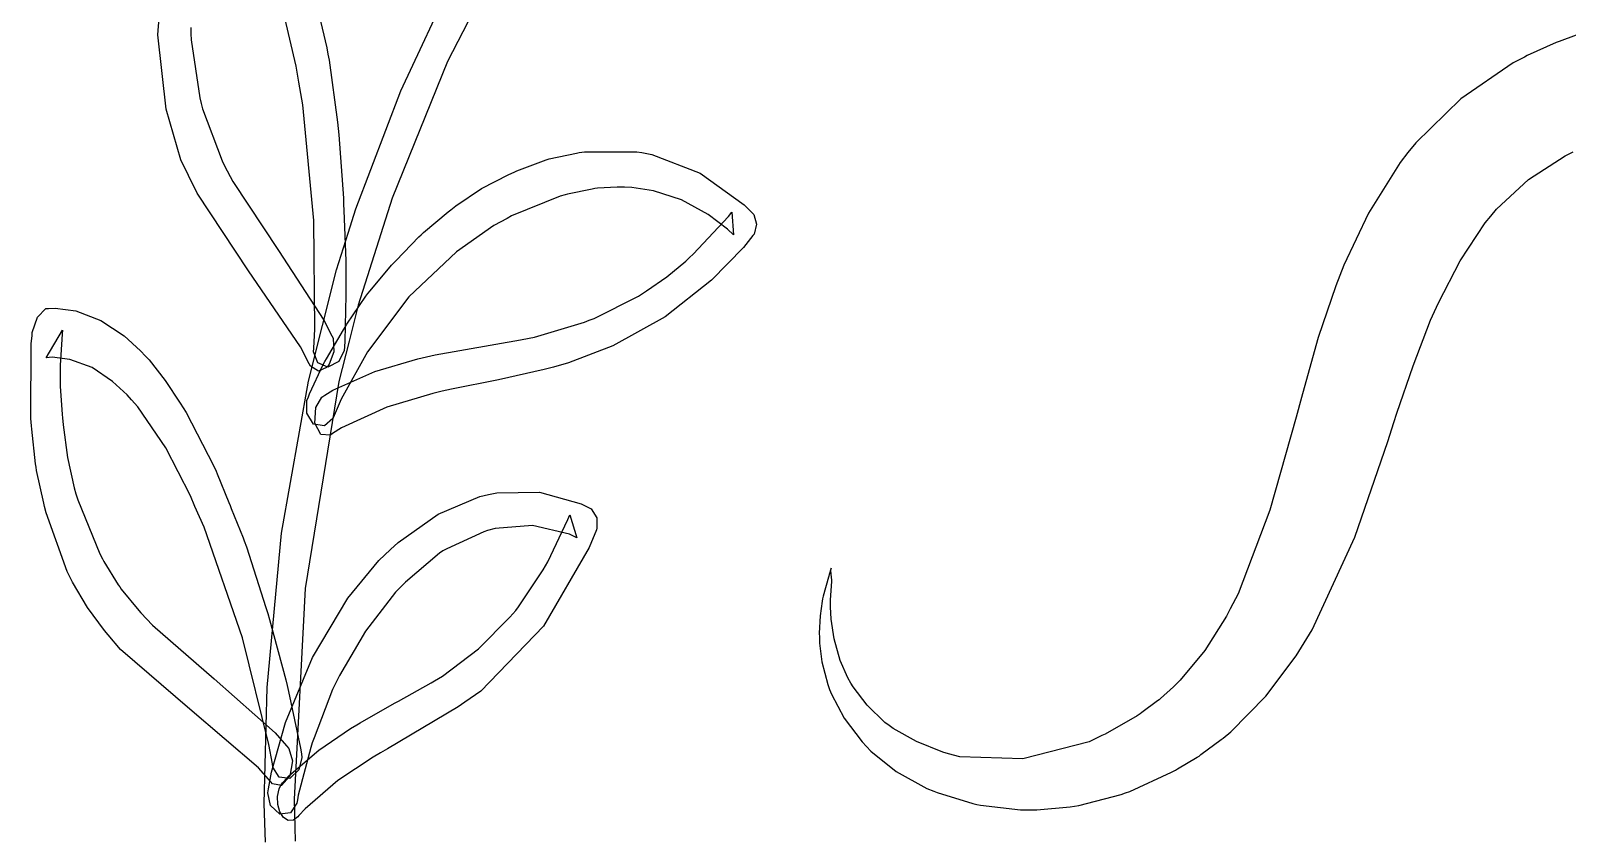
# Model space of a CAD drawing. Extents: x 55 to 302, y 40 to 307.
# Drawn here: x 57 to 126.2, y 223.2 to 259.5 of the extents above; entities that cross this region are included whole.
import ezdxf

# ---------------------------------------------------------------- set-up
doc = ezdxf.new("R2010")
doc.units = 0
doc.header["$MEASUREMENT"] = 0

msp = doc.modelspace()

# ---------------------------------------------------------------- linework, layer by layer
at = {"color": 7}
for points in [[(78.7823, 263.998), (75.7671, 258.145), (73.2677, 251.976), (71.7381, 247.164), (71.3313, 245.533), (70.8628, 243.717), (69.3469, 234.395), (68.8538, 224.897), (68.8979, 222.992)], [(64.196, 259.672), (64.2056, 259.398), (64.2137, 259.125), (64.6024, 256.505), (64.6645, 256.257), (64.7252, 256.01), (65.6071, 253.665), (65.7229, 253.435), (66.0922, 252.739), (68.151, 249.622), (70.1933, 246.485), (70.5556, 245.78), (70.6162, 245.666), (70.6519, 245.054), (70.4398, 244.493), (70.3792, 244.405), (70.3171, 244.344), (69.9562, 244.18), (69.5868, 244.403), (69.5332, 244.511), (69.5332, 244.511), (69.1444, 245.278), (66.8016, 248.71), (64.4783, 252.21), (64.0994, 253.012), (63.7551, 253.714), (63.0798, 255.991), (62.7144, 259.35), (62.9969, 262.979)], [(67.5569, 222.956), (67.51, 224.698), (67.6451, 229.929), (68.2886, 236.878), (69.5015, 243.728), (70.7718, 248.758), (71.2971, 250.402), (71.64, 251.496), (73.6646, 256.824), (76.0596, 261.939)], [(69.7082, 261.374), (70.3255, 258.754), (70.3792, 258.48), (70.4314, 258.207), (70.8106, 255.411), (70.8381, 255.129), (70.8723, 254.838), (71.0752, 251.99), (71.0847, 251.707), (71.1013, 251.426), (71.1909, 249.151), (71.1909, 248.392), (71.1909, 247.615), (71.1369, 245.535), (71.1207, 245.287), (71.1094, 245.117), (70.8642, 244.617), (70.3778, 244.365), (69.9188, 244.558), (69.7343, 245.055), (69.7438, 245.217), (69.7879, 246.072), (69.7399, 250.977), (69.2506, 256.197), (69.0742, 257.211), (68.9462, 257.94), (68.4294, 260.105)], [(126.647, 259.328), (125.871, 259.045), (125.739, 258.993), (124.441, 258.411), (124.318, 258.34), (123.807, 258.084), (121.452, 256.465), (119.415, 254.477), (119.063, 254.036), (118.718, 253.595), (117.289, 251.306), (116.178, 248.965), (115.994, 248.496), (115.807, 248.029), (115.022, 245.705), (114.379, 243.435), (114.264, 242.994), (114.026, 242.112), (112.831, 237.914), (111.408, 234.14), (111.055, 233.469), (110.878, 233.134), (109.907, 231.594), (108.796, 230.25), (108.549, 230.011), (108.487, 229.959), (107.904, 229.43), (107.844, 229.376), (107.772, 229.324), (107.068, 228.794), (106.998, 228.74), (106.856, 228.652), (105.418, 227.824), (105.268, 227.754), (104.685, 227.471), (101.706, 226.713), (98.866, 226.802), (98.3548, 226.942), (98.0983, 227.014), (96.9077, 227.485), (95.8578, 228.079), (95.673, 228.211), (95.4871, 228.353), (94.6891, 229.125), (94.0498, 229.95), (93.9451, 230.117), (93.8071, 230.362), (93.4738, 231.142), (93.194, 232.12), (93.0603, 233.005), (93.0271, 233.565), (93.0271, 233.751), (93.0356, 233.866), (93.0878, 234.721), (93.0974, 234.774), (93.0797, 234.878), (93.0533, 235.198), (93.0631, 235.303), (93.0631, 235.303), (93.0631, 235.303), (93.0631, 235.303), (92.9735, 235.012), (92.9569, 234.95), (92.939, 234.898), (92.7005, 234.042), (92.6744, 233.928), (92.6564, 233.813), (92.5643, 233.156), (92.5241, 232.374), (92.534, 232.198), (92.534, 231.92), (92.6426, 231.083), (92.9128, 230.055), (92.9929, 229.835), (93.0712, 229.624), (93.6487, 228.548), (94.4563, 227.471), (94.6506, 227.259), (94.8436, 227.057), (95.994, 226.135), (97.3748, 225.373), (97.6835, 225.249), (97.8337, 225.188), (99.4558, 224.693), (99.6237, 224.649), (99.7906, 224.615), (101.59, 224.412), (101.776, 224.403), (102.34, 224.403), (103.839, 224.544), (104.033, 224.579), (104.228, 224.605), (106.141, 225.108), (106.327, 225.178), (106.521, 225.24), (108.399, 226.104), (108.585, 226.201), (108.674, 226.255), (109.555, 226.784), (109.644, 226.836), (109.732, 226.898), (110.648, 227.578), (110.736, 227.648), (111.079, 227.93), (112.659, 229.536), (114.026, 231.352), (114.264, 231.739), (114.749, 232.525), (116.663, 236.697), (118.153, 241.009), (118.427, 241.865), (118.568, 242.298), (119.291, 244.423), (120.085, 246.477), (120.261, 246.874), (120.438, 247.271), (121.412, 249.159), (122.546, 250.869), (122.803, 251.178), (123.057, 251.486), (124.495, 252.823), (126.144, 253.894), (126.507, 254.07)]]:
    msp.add_lwpolyline(points, dxfattribs=at)
for points in [[(70.2388, 243.1), (70.5997, 243.33), (72.4902, 244.176), (74.4361, 244.74), (74.8249, 244.828), (75.2119, 244.916), (79.0568, 245.604), (79.4452, 245.674), (79.6823, 245.718), (81.9492, 246.397), (82.1612, 246.485), (82.3722, 246.566), (84.3746, 247.571), (84.5605, 247.686), (84.7453, 247.81), (85.6576, 248.444), (86.5173, 249.149), (86.6771, 249.308), (86.8355, 249.458), (88.4329, 251.161), (88.5832, 251.354), (88.6534, 250.332), (88.3931, 250.585), (87.5235, 251.254), (86.3191, 251.911), (85.0554, 252.316), (84.0754, 252.47), (83.7487, 252.483), (83.414, 252.483), (82.5239, 252.431), (82.4096, 252.413), (82.2935, 252.396), (81.183, 252.166), (81.0687, 252.13), (80.8482, 252.069), (78.6599, 251.187), (78.4571, 251.072), (77.8538, 250.756), (76.1668, 249.569), (74.0297, 247.541), (72.1568, 245.055), (70.9718, 242.927), (70.6617, 242.182), (70.6011, 242.044), (70.2208, 241.715), (69.7343, 241.799), (69.42, 242.287), (69.4284, 242.864), (69.4972, 243.028), (69.5494, 243.16), (70.1668, 244.483), (70.2388, 244.615), (70.309, 244.748), (71.0752, 246.046), (71.1549, 246.169), (71.2336, 246.301), (72.0908, 247.563), (72.179, 247.686), (72.2753, 247.81), (73.2441, 248.956), (73.3418, 249.061), (73.448, 249.177), (74.4707, 250.235), (74.5765, 250.332), (74.6912, 250.43), (75.8017, 251.372), (75.9174, 251.46), (76.1379, 251.637), (77.3067, 252.413), (78.5276, 253.048), (78.7756, 253.154), (78.898, 253.208), (80.0971, 253.673), (80.221, 253.717), (80.3437, 253.753), (81.5799, 254.018), (81.704, 254.036), (81.9506, 254.072), (84.2959, 254.072), (84.5263, 254.036), (84.9835, 253.957), (87.1583, 253.114), (89.1371, 251.689), (89.4994, 251.318), (89.5696, 251.248), (89.7019, 250.808), (89.5876, 250.367), (89.5354, 250.296), (89.1053, 249.764), (87.6681, 248.284), (85.5789, 246.632), (83.2196, 245.331), (81.2229, 244.559), (80.5395, 244.369), (80.1328, 244.255), (78.0602, 243.796), (75.9534, 243.374), (75.5304, 243.276), (75.1057, 243.18), (73.0331, 242.562), (70.9965, 241.627), (70.5915, 241.37), (70.4949, 241.307), (70.0634, 241.335), (69.7921, 241.839), (69.832, 242.542), (70.1022, 243.017), (70.2388, 243.1)], [(67.8035, 225.672), (67.2469, 226.307), (64.1477, 228.949), (61.0291, 231.643), (60.4654, 232.304), (60.307, 232.499), (59.5478, 233.531), (58.8603, 234.667), (58.7375, 234.914), (58.6218, 235.152), (57.6792, 237.798), (57.609, 238.089), (57.573, 238.231), (57.2463, 239.704), (57.2202, 239.853), (57.2022, 240.003), (57.0258, 241.565), (57.0096, 241.723), (56.9817, 242.05), (57.0082, 245.427), (57.0438, 245.78), (57.0523, 245.93), (57.2823, 246.623), (57.6584, 247.015), (57.7854, 247.015), (58.0884, 247.027), (59.0091, 246.898), (60.143, 246.469), (61.1918, 245.776), (61.9347, 245.108), (62.1591, 244.864), (62.3175, 244.697), (63.0453, 243.765), (63.7205, 242.747), (63.8528, 242.535), (63.9851, 242.314), (65.2184, 239.933), (65.3341, 239.677), (65.3867, 239.554), (65.9158, 238.257), (65.9694, 238.125), (66.0217, 237.993), (66.5508, 236.67), (66.6048, 236.538), (66.7011, 236.265), (67.5831, 233.531), (67.6631, 233.256), (67.7513, 232.984), (68.483, 230.276), (68.5451, 230.011), (68.6058, 229.747), (69.1444, 227.19), (69.1804, 226.942), (69.2065, 226.769), (69.0742, 226.212), (68.6594, 225.828), (68.1771, 225.887), (67.896, 226.328), (67.8737, 226.483), (67.7153, 227.349), (66.5247, 232.168), (64.8049, 237.147), (64.3819, 238.089), (64.178, 238.558), (63.0714, 240.727), (61.8063, 242.579), (61.5237, 242.888), (61.3269, 243.111), (60.6697, 243.721), (59.7461, 244.343), (58.7498, 244.713), (57.9438, 244.811), (57.6792, 244.792), (58.4207, 246.027), (58.4027, 245.85), (58.3145, 244.449), (58.3145, 243.982), (58.3145, 243.506), (58.4027, 242.226), (58.4207, 242.076), (58.4468, 241.767), (58.6398, 240.3), (58.94, 238.919), (59.0201, 238.654), (59.0984, 238.39), (60.095, 235.946), (60.2188, 235.726), (60.2795, 235.611), (60.9244, 234.555), (60.9946, 234.457), (61.0651, 234.36), (61.8603, 233.39), (61.9485, 233.292), (62.4777, 232.729), (65.2544, 230.32), (67.9965, 227.878), (68.5091, 227.295), (68.6223, 227.171), (68.7751, 226.625), (68.6594, 225.928), (68.29, 225.509), (67.878, 225.589), (67.8035, 225.672)], [(68.3687, 225.672), (68.6234, 225.946), (69.9728, 227.106), (71.392, 228.071), (71.6841, 228.247), (71.8249, 228.335), (73.2716, 229.157), (73.4138, 229.235), (73.5623, 229.315), (75.0355, 230.135), (75.1777, 230.223), (75.5467, 230.436), (77.1701, 231.666), (78.5813, 233.09), (78.8458, 233.398), (78.9686, 233.557), (80.0806, 235.233), (80.1867, 235.409), (80.2915, 235.585), (81.1996, 237.5), (81.2793, 237.702), (81.5979, 236.678), (81.2712, 236.838), (79.5997, 237.221), (77.9103, 237.094), (77.5751, 236.996), (77.4072, 236.944), (75.7315, 236.177), (75.5646, 236.079), (75.4048, 235.974), (73.8794, 234.677), (73.7306, 234.527), (73.4219, 234.218), (72.0672, 232.459), (70.9069, 230.47), (70.696, 230.047), (70.5901, 229.836), (69.7523, 227.656), (69.6736, 227.435), (69.602, 227.215), (69.0383, 225.072), (69.004, 224.86), (68.9751, 224.706), (68.6841, 224.278), (68.2046, 224.222), (67.7968, 224.608), (67.6712, 225.176), (67.6973, 225.355), (67.8325, 226.114), (68.4678, 228.352), (69.6817, 231.282), (71.2791, 233.947), (72.6666, 235.657), (73.2014, 236.149), (73.5446, 236.467), (75.3526, 237.742), (77.2308, 238.54), (77.6111, 238.618), (77.99, 238.706), (79.9123, 238.73), (81.7989, 238.205), (82.1612, 238.019), (82.2494, 237.975), (82.4921, 237.579), (82.5059, 237.111), (82.4798, 237.031), (82.1531, 236.229), (80.0985, 232.689), (77.2664, 229.765), (76.5528, 229.27), (76.2441, 229.059), (73.0677, 227.163), (72.7424, 226.977), (72.4158, 226.784), (70.8283, 225.726), (69.3469, 224.455), (69.0742, 224.154), (69.0245, 224.093), (68.8234, 223.947), (68.5863, 223.931), (68.3782, 224.068), (68.217, 224.318), (68.1193, 224.644), (68.1013, 225.005), (68.1785, 225.36), (68.308, 225.606), (68.3687, 225.672)]]:
    msp.add_lwpolyline(points, close=True, dxfattribs=at)

doc.saveas('drawing.dxf')
